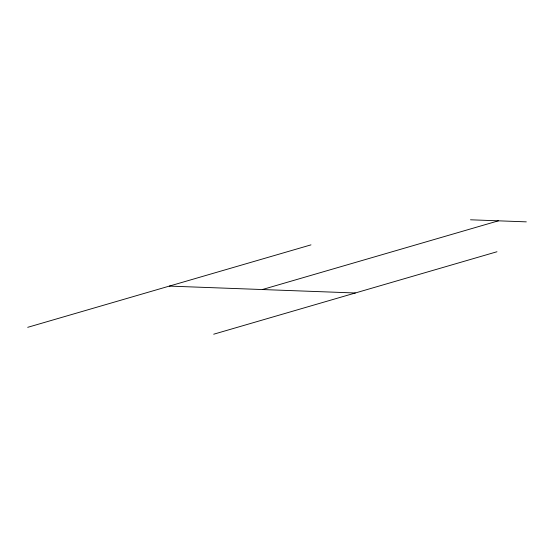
<?xml version="1.0" encoding="UTF-8"?>
<svg xmlns="http://www.w3.org/2000/svg" width="554" height="554" viewBox="0 0 554 554"><rect width="100%" height="100%" fill="white"/><g stroke="black" fill="none" stroke-linecap="round" stroke-linejoin="round"><path stroke-width="0.83" d="M27.7 327.324L310.974 244.868M262.34 289.541L498.399 220.824M213.699 334.207L496.973 251.751M470.498 219.793L526.3 221.856M169.337 286.099L355.336 292.983"/></g></svg>
